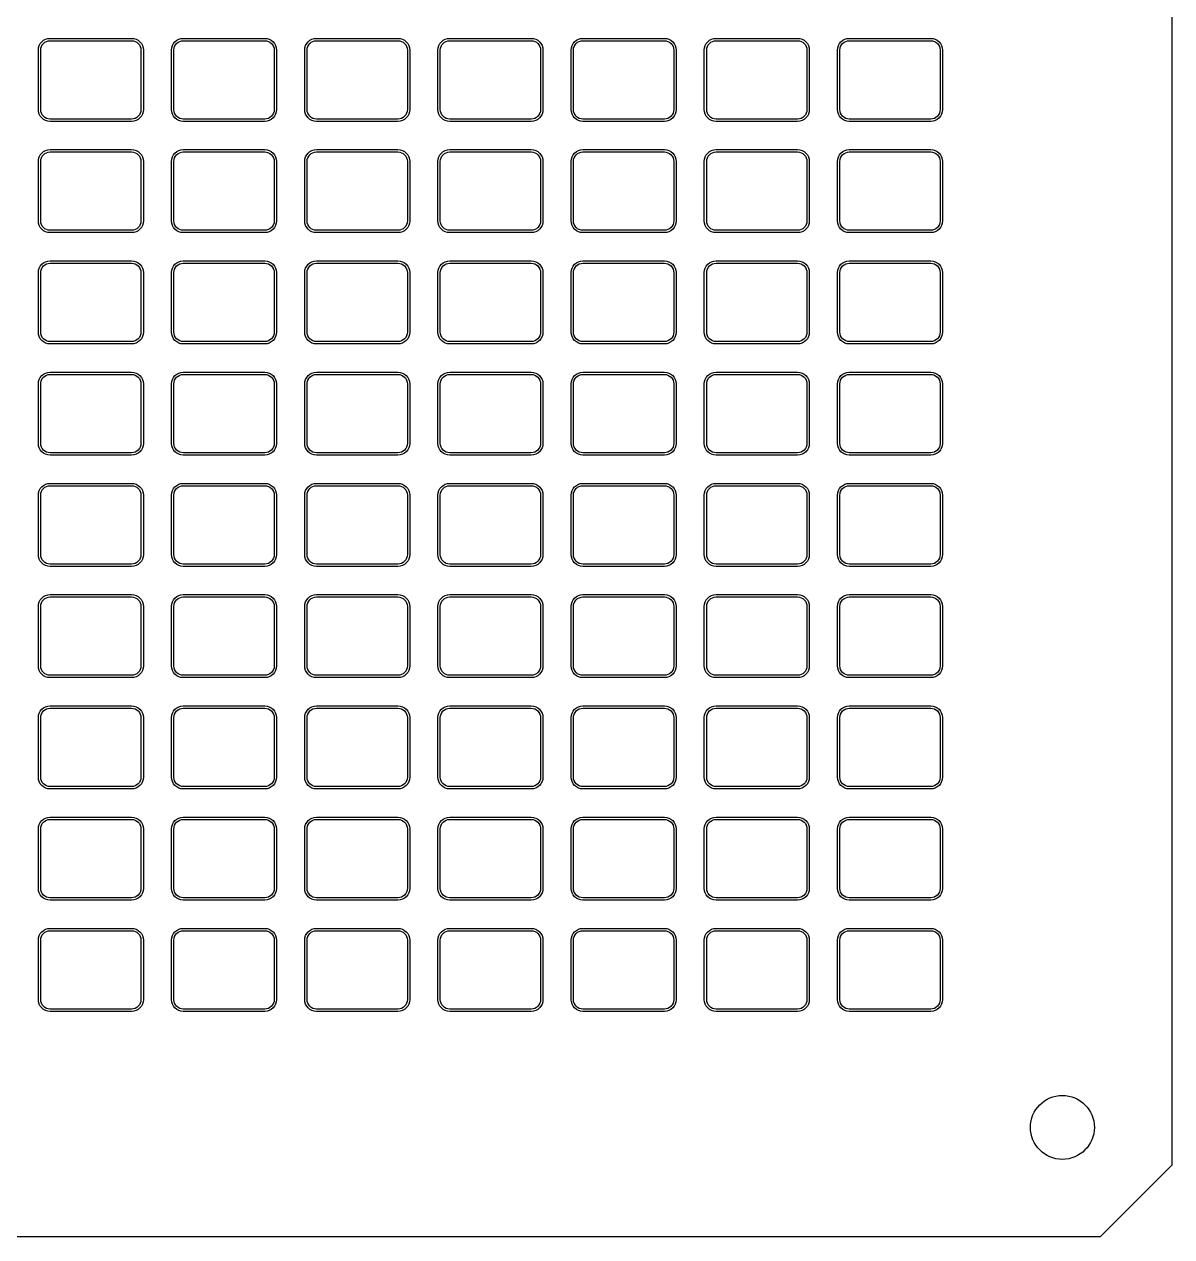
# Model space of a CAD drawing. Extents: x -776 to -647, y 130 to 286.
# Drawn here: x -692.94 to -656.33, y 130.23 to 168.92 of the extents above; entities that cross this region are included whole.
import ezdxf

# ---------------------------------------------------------------- set-up
doc = ezdxf.new("R2010")
doc.units = 0
doc.header["$MEASUREMENT"] = 0
doc.layers.add('1', color=1, linetype='CONTINUOUS')
doc.layers.add('5', color=5, linetype='CONTINUOUS')

msp = doc.modelspace()

# ---------------------------------------------------------------- linework, layer by layer
at = {"layer": '1', "color": 1}
for p, q in [((-656.328, 247.918), (-656.328, 132.512)), ((-656.328, 132.512), (-658.615, 130.225)), ((-658.615, 130.225), (-714.318, 130.225))]:
    msp.add_line(p, q, dxfattribs=at)
at = {"layer": '1'}
for points in [[(-692.118, 168.465), (-689.518, 168.465, -0.414214), (-689.143, 168.09), (-689.143, 166.19, -0.414214), (-689.518, 165.815), (-692.118, 165.815, -0.414214), (-692.493, 166.19), (-692.493, 168.09, -0.414214)], [(-687.868, 168.465), (-685.268, 168.465, -0.414214), (-684.893, 168.09), (-684.893, 166.19, -0.414214), (-685.268, 165.815), (-687.868, 165.815, -0.414214), (-688.243, 166.19), (-688.243, 168.09, -0.414214)], [(-683.618, 168.465), (-681.018, 168.465, -0.414214), (-680.643, 168.09), (-680.643, 166.19, -0.414214), (-681.018, 165.815), (-683.618, 165.815, -0.414214), (-683.993, 166.19), (-683.993, 168.09, -0.414214)], [(-679.368, 168.465), (-676.768, 168.465, -0.414214), (-676.393, 168.09), (-676.393, 166.19, -0.414214), (-676.768, 165.815), (-679.368, 165.815, -0.414214), (-679.743, 166.19), (-679.743, 168.09, -0.414214)], [(-675.118, 168.465), (-672.518, 168.465, -0.414214), (-672.143, 168.09), (-672.143, 166.19, -0.414214), (-672.518, 165.815), (-675.118, 165.815, -0.414214), (-675.493, 166.19), (-675.493, 168.09, -0.414214)], [(-670.868, 168.465), (-668.268, 168.465, -0.414214), (-667.893, 168.09), (-667.893, 166.19, -0.414214), (-668.268, 165.815), (-670.868, 165.815, -0.414214), (-671.243, 166.19), (-671.243, 168.09, -0.414214)], [(-666.618, 168.465), (-664.018, 168.465, -0.414214), (-663.643, 168.09), (-663.643, 166.19, -0.414214), (-664.018, 165.815), (-666.618, 165.815, -0.414214), (-666.993, 166.19), (-666.993, 168.09, -0.414214)], [(-692.118, 164.915), (-689.518, 164.915, -0.414214), (-689.143, 164.54), (-689.143, 162.64, -0.414214), (-689.518, 162.265), (-692.118, 162.265, -0.414214), (-692.493, 162.64), (-692.493, 164.54, -0.414214)], [(-687.868, 164.915), (-685.268, 164.915, -0.414214), (-684.893, 164.54), (-684.893, 162.64, -0.414214), (-685.268, 162.265), (-687.868, 162.265, -0.414214), (-688.243, 162.64), (-688.243, 164.54, -0.414214)], [(-683.618, 164.915), (-681.018, 164.915, -0.414214), (-680.643, 164.54), (-680.643, 162.64, -0.414214), (-681.018, 162.265), (-683.618, 162.265, -0.414214), (-683.993, 162.64), (-683.993, 164.54, -0.414214)], [(-679.368, 164.915), (-676.768, 164.915, -0.414214), (-676.393, 164.54), (-676.393, 162.64, -0.414214), (-676.768, 162.265), (-679.368, 162.265, -0.414214), (-679.743, 162.64), (-679.743, 164.54, -0.414214)], [(-675.118, 164.915), (-672.518, 164.915, -0.414214), (-672.143, 164.54), (-672.143, 162.64, -0.414214), (-672.518, 162.265), (-675.118, 162.265, -0.414214), (-675.493, 162.64), (-675.493, 164.54, -0.414214)], [(-670.868, 164.915), (-668.268, 164.915, -0.414214), (-667.893, 164.54), (-667.893, 162.64, -0.414214), (-668.268, 162.265), (-670.868, 162.265, -0.414214), (-671.243, 162.64), (-671.243, 164.54, -0.414214)], [(-666.618, 164.915), (-664.018, 164.915, -0.414214), (-663.643, 164.54), (-663.643, 162.64, -0.414214), (-664.018, 162.265), (-666.618, 162.265, -0.414214), (-666.993, 162.64), (-666.993, 164.54, -0.414214)], [(-692.118, 161.365), (-689.518, 161.365, -0.414214), (-689.143, 160.99), (-689.143, 159.09, -0.414214), (-689.518, 158.715), (-692.118, 158.715, -0.414214), (-692.493, 159.09), (-692.493, 160.99, -0.414214)], [(-687.868, 161.365), (-685.268, 161.365, -0.414214), (-684.893, 160.99), (-684.893, 159.09, -0.414214), (-685.268, 158.715), (-687.868, 158.715, -0.414214), (-688.243, 159.09), (-688.243, 160.99, -0.414214)], [(-683.618, 161.365), (-681.018, 161.365, -0.414214), (-680.643, 160.99), (-680.643, 159.09, -0.414214), (-681.018, 158.715), (-683.618, 158.715, -0.414214), (-683.993, 159.09), (-683.993, 160.99, -0.414214)], [(-679.368, 161.365), (-676.768, 161.365, -0.414214), (-676.393, 160.99), (-676.393, 159.09, -0.414214), (-676.768, 158.715), (-679.368, 158.715, -0.414214), (-679.743, 159.09), (-679.743, 160.99, -0.414214)], [(-675.118, 161.365), (-672.518, 161.365, -0.414214), (-672.143, 160.99), (-672.143, 159.09, -0.414214), (-672.518, 158.715), (-675.118, 158.715, -0.414214), (-675.493, 159.09), (-675.493, 160.99, -0.414214)], [(-670.868, 161.365), (-668.268, 161.365, -0.414214), (-667.893, 160.99), (-667.893, 159.09, -0.414214), (-668.268, 158.715), (-670.868, 158.715, -0.414214), (-671.243, 159.09), (-671.243, 160.99, -0.414214)], [(-666.618, 161.365), (-664.018, 161.365, -0.414214), (-663.643, 160.99), (-663.643, 159.09, -0.414214), (-664.018, 158.715), (-666.618, 158.715, -0.414214), (-666.993, 159.09), (-666.993, 160.99, -0.414214)], [(-692.118, 157.815), (-689.518, 157.815, -0.414214), (-689.143, 157.44), (-689.143, 155.54, -0.414214), (-689.518, 155.165), (-692.118, 155.165, -0.414214), (-692.493, 155.54), (-692.493, 157.44, -0.414214)], [(-687.868, 157.815), (-685.268, 157.815, -0.414214), (-684.893, 157.44), (-684.893, 155.54, -0.414214), (-685.268, 155.165), (-687.868, 155.165, -0.414214), (-688.243, 155.54), (-688.243, 157.44, -0.414214)], [(-683.618, 157.815), (-681.018, 157.815, -0.414214), (-680.643, 157.44), (-680.643, 155.54, -0.414214), (-681.018, 155.165), (-683.618, 155.165, -0.414214), (-683.993, 155.54), (-683.993, 157.44, -0.414214)], [(-679.368, 157.815), (-676.768, 157.815, -0.414214), (-676.393, 157.44), (-676.393, 155.54, -0.414214), (-676.768, 155.165), (-679.368, 155.165, -0.414214), (-679.743, 155.54), (-679.743, 157.44, -0.414214)], [(-675.118, 157.815), (-672.518, 157.815, -0.414214), (-672.143, 157.44), (-672.143, 155.54, -0.414214), (-672.518, 155.165), (-675.118, 155.165, -0.414214), (-675.493, 155.54), (-675.493, 157.44, -0.414214)], [(-670.868, 157.815), (-668.268, 157.815, -0.414214), (-667.893, 157.44), (-667.893, 155.54, -0.414214), (-668.268, 155.165), (-670.868, 155.165, -0.414214), (-671.243, 155.54), (-671.243, 157.44, -0.414214)], [(-666.618, 157.815), (-664.018, 157.815, -0.414214), (-663.643, 157.44), (-663.643, 155.54, -0.414214), (-664.018, 155.165), (-666.618, 155.165, -0.414214), (-666.993, 155.54), (-666.993, 157.44, -0.414214)], [(-692.118, 154.265), (-689.518, 154.265, -0.414214), (-689.143, 153.89), (-689.143, 151.99, -0.414214), (-689.518, 151.615), (-692.118, 151.615, -0.414214), (-692.493, 151.99), (-692.493, 153.89, -0.414214)], [(-687.868, 154.265), (-685.268, 154.265, -0.414214), (-684.893, 153.89), (-684.893, 151.99, -0.414214), (-685.268, 151.615), (-687.868, 151.615, -0.414214), (-688.243, 151.99), (-688.243, 153.89, -0.414214)], [(-683.618, 154.265), (-681.018, 154.265, -0.414214), (-680.643, 153.89), (-680.643, 151.99, -0.414214), (-681.018, 151.615), (-683.618, 151.615, -0.414214), (-683.993, 151.99), (-683.993, 153.89, -0.414214)], [(-679.368, 154.265), (-676.768, 154.265, -0.414214), (-676.393, 153.89), (-676.393, 151.99, -0.414214), (-676.768, 151.615), (-679.368, 151.615, -0.414214), (-679.743, 151.99), (-679.743, 153.89, -0.414214)], [(-675.118, 154.265), (-672.518, 154.265, -0.414214), (-672.143, 153.89), (-672.143, 151.99, -0.414214), (-672.518, 151.615), (-675.118, 151.615, -0.414214), (-675.493, 151.99), (-675.493, 153.89, -0.414214)], [(-670.868, 154.265), (-668.268, 154.265, -0.414214), (-667.893, 153.89), (-667.893, 151.99, -0.414214), (-668.268, 151.615), (-670.868, 151.615, -0.414214), (-671.243, 151.99), (-671.243, 153.89, -0.414214)], [(-666.618, 154.265), (-664.018, 154.265, -0.414214), (-663.643, 153.89), (-663.643, 151.99, -0.414214), (-664.018, 151.615), (-666.618, 151.615, -0.414214), (-666.993, 151.99), (-666.993, 153.89, -0.414214)], [(-692.118, 150.715), (-689.518, 150.715, -0.414214), (-689.143, 150.34), (-689.143, 148.44, -0.414214), (-689.518, 148.065), (-692.118, 148.065, -0.414214), (-692.493, 148.44), (-692.493, 150.34, -0.414214)], [(-687.868, 150.715), (-685.268, 150.715, -0.414214), (-684.893, 150.34), (-684.893, 148.44, -0.414214), (-685.268, 148.065), (-687.868, 148.065, -0.414214), (-688.243, 148.44), (-688.243, 150.34, -0.414214)], [(-683.618, 150.715), (-681.018, 150.715, -0.414214), (-680.643, 150.34), (-680.643, 148.44, -0.414214), (-681.018, 148.065), (-683.618, 148.065, -0.414214), (-683.993, 148.44), (-683.993, 150.34, -0.414214)], [(-679.368, 150.715), (-676.768, 150.715, -0.414214), (-676.393, 150.34), (-676.393, 148.44, -0.414214), (-676.768, 148.065), (-679.368, 148.065, -0.414214), (-679.743, 148.44), (-679.743, 150.34, -0.414214)], [(-675.118, 150.715), (-672.518, 150.715, -0.414214), (-672.143, 150.34), (-672.143, 148.44, -0.414214), (-672.518, 148.065), (-675.118, 148.065, -0.414214), (-675.493, 148.44), (-675.493, 150.34, -0.414214)], [(-670.868, 150.715), (-668.268, 150.715, -0.414214), (-667.893, 150.34), (-667.893, 148.44, -0.414214), (-668.268, 148.065), (-670.868, 148.065, -0.414214), (-671.243, 148.44), (-671.243, 150.34, -0.414214)], [(-666.618, 150.715), (-664.018, 150.715, -0.414214), (-663.643, 150.34), (-663.643, 148.44, -0.414214), (-664.018, 148.065), (-666.618, 148.065, -0.414214), (-666.993, 148.44), (-666.993, 150.34, -0.414214)], [(-692.118, 147.165), (-689.518, 147.165, -0.414214), (-689.143, 146.79), (-689.143, 144.89, -0.414214), (-689.518, 144.515), (-692.118, 144.515, -0.414214), (-692.493, 144.89), (-692.493, 146.79, -0.414214)], [(-687.868, 147.165), (-685.268, 147.165, -0.414214), (-684.893, 146.79), (-684.893, 144.89, -0.414214), (-685.268, 144.515), (-687.868, 144.515, -0.414214), (-688.243, 144.89), (-688.243, 146.79, -0.414214)], [(-683.618, 147.165), (-681.018, 147.165, -0.414214), (-680.643, 146.79), (-680.643, 144.89, -0.414214), (-681.018, 144.515), (-683.618, 144.515, -0.414214), (-683.993, 144.89), (-683.993, 146.79, -0.414214)], [(-679.368, 147.165), (-676.768, 147.165, -0.414214), (-676.393, 146.79), (-676.393, 144.89, -0.414214), (-676.768, 144.515), (-679.368, 144.515, -0.414214), (-679.743, 144.89), (-679.743, 146.79, -0.414214)], [(-675.118, 147.165), (-672.518, 147.165, -0.414214), (-672.143, 146.79), (-672.143, 144.89, -0.414214), (-672.518, 144.515), (-675.118, 144.515, -0.414214), (-675.493, 144.89), (-675.493, 146.79, -0.414214)], [(-670.868, 147.165), (-668.268, 147.165, -0.414214), (-667.893, 146.79), (-667.893, 144.89, -0.414214), (-668.268, 144.515), (-670.868, 144.515, -0.414214), (-671.243, 144.89), (-671.243, 146.79, -0.414214)], [(-666.618, 147.165), (-664.018, 147.165, -0.414214), (-663.643, 146.79), (-663.643, 144.89, -0.414214), (-664.018, 144.515), (-666.618, 144.515, -0.414214), (-666.993, 144.89), (-666.993, 146.79, -0.414214)], [(-692.118, 143.615), (-689.518, 143.615, -0.414214), (-689.143, 143.24), (-689.143, 141.34, -0.414214), (-689.518, 140.965), (-692.118, 140.965, -0.414214), (-692.493, 141.34), (-692.493, 143.24, -0.414214)], [(-687.868, 143.615), (-685.268, 143.615, -0.414214), (-684.893, 143.24), (-684.893, 141.34, -0.414214), (-685.268, 140.965), (-687.868, 140.965, -0.414214), (-688.243, 141.34), (-688.243, 143.24, -0.414214)], [(-683.618, 143.615), (-681.018, 143.615, -0.414214), (-680.643, 143.24), (-680.643, 141.34, -0.414214), (-681.018, 140.965), (-683.618, 140.965, -0.414214), (-683.993, 141.34), (-683.993, 143.24, -0.414214)], [(-679.368, 143.615), (-676.768, 143.615, -0.414214), (-676.393, 143.24), (-676.393, 141.34, -0.414214), (-676.768, 140.965), (-679.368, 140.965, -0.414214), (-679.743, 141.34), (-679.743, 143.24, -0.414214)], [(-675.118, 143.615), (-672.518, 143.615, -0.414214), (-672.143, 143.24), (-672.143, 141.34, -0.414214), (-672.518, 140.965), (-675.118, 140.965, -0.414214), (-675.493, 141.34), (-675.493, 143.24, -0.414214)], [(-670.868, 143.615), (-668.268, 143.615, -0.414214), (-667.893, 143.24), (-667.893, 141.34, -0.414214), (-668.268, 140.965), (-670.868, 140.965, -0.414214), (-671.243, 141.34), (-671.243, 143.24, -0.414214)], [(-666.618, 143.615), (-664.018, 143.615, -0.414214), (-663.643, 143.24), (-663.643, 141.34, -0.414214), (-664.018, 140.965), (-666.618, 140.965, -0.414214), (-666.993, 141.34), (-666.993, 143.24, -0.414214)], [(-692.118, 140.065), (-689.518, 140.065, -0.414214), (-689.143, 139.69), (-689.143, 137.79, -0.414214), (-689.518, 137.415), (-692.118, 137.415, -0.414214), (-692.493, 137.79), (-692.493, 139.69, -0.414214)], [(-687.868, 140.065), (-685.268, 140.065, -0.414214), (-684.893, 139.69), (-684.893, 137.79, -0.414214), (-685.268, 137.415), (-687.868, 137.415, -0.414214), (-688.243, 137.79), (-688.243, 139.69, -0.414214)], [(-683.618, 140.065), (-681.018, 140.065, -0.414214), (-680.643, 139.69), (-680.643, 137.79, -0.414214), (-681.018, 137.415), (-683.618, 137.415, -0.414214), (-683.993, 137.79), (-683.993, 139.69, -0.414214)], [(-679.368, 140.065), (-676.768, 140.065, -0.414214), (-676.393, 139.69), (-676.393, 137.79, -0.414214), (-676.768, 137.415), (-679.368, 137.415, -0.414214), (-679.743, 137.79), (-679.743, 139.69, -0.414214)], [(-675.118, 140.065), (-672.518, 140.065, -0.414214), (-672.143, 139.69), (-672.143, 137.79, -0.414214), (-672.518, 137.415), (-675.118, 137.415, -0.414214), (-675.493, 137.79), (-675.493, 139.69, -0.414214)], [(-670.868, 140.065), (-668.268, 140.065, -0.414214), (-667.893, 139.69), (-667.893, 137.79, -0.414214), (-668.268, 137.415), (-670.868, 137.415, -0.414214), (-671.243, 137.79), (-671.243, 139.69, -0.414214)], [(-666.618, 140.065), (-664.018, 140.065, -0.414214), (-663.643, 139.69), (-663.643, 137.79, -0.414214), (-664.018, 137.415), (-666.618, 137.415, -0.414214), (-666.993, 137.79), (-666.993, 139.69, -0.414214)]]:
    msp.add_lwpolyline(points, format="xyb", close=True, dxfattribs=at)
at = {"layer": '1', "color": 1}
msp.add_circle((-659.818, 133.715), 1.02, dxfattribs=at)
at = {"layer": '5'}
for points in [[(-692.118, 168.39), (-689.518, 168.39, -0.414214), (-689.218, 168.09), (-689.218, 166.19, -0.414214), (-689.518, 165.89), (-692.118, 165.89, -0.414214), (-692.418, 166.19), (-692.418, 168.09, -0.414214)], [(-687.868, 168.39), (-685.268, 168.39, -0.414214), (-684.968, 168.09), (-684.968, 166.19, -0.414214), (-685.268, 165.89), (-687.868, 165.89, -0.414214), (-688.168, 166.19), (-688.168, 168.09, -0.414214)], [(-683.618, 168.39), (-681.018, 168.39, -0.414214), (-680.718, 168.09), (-680.718, 166.19, -0.414214), (-681.018, 165.89), (-683.618, 165.89, -0.414214), (-683.918, 166.19), (-683.918, 168.09, -0.414214)], [(-679.368, 168.39), (-676.768, 168.39, -0.414214), (-676.468, 168.09), (-676.468, 166.19, -0.414214), (-676.768, 165.89), (-679.368, 165.89, -0.414214), (-679.668, 166.19), (-679.668, 168.09, -0.414214)], [(-675.118, 168.39), (-672.518, 168.39, -0.414214), (-672.218, 168.09), (-672.218, 166.19, -0.414214), (-672.518, 165.89), (-675.118, 165.89, -0.414214), (-675.418, 166.19), (-675.418, 168.09, -0.414214)], [(-670.868, 168.39), (-668.268, 168.39, -0.414214), (-667.968, 168.09), (-667.968, 166.19, -0.414214), (-668.268, 165.89), (-670.868, 165.89, -0.414214), (-671.168, 166.19), (-671.168, 168.09, -0.414214)], [(-666.618, 168.39), (-664.018, 168.39, -0.414214), (-663.718, 168.09), (-663.718, 166.19, -0.414214), (-664.018, 165.89), (-666.618, 165.89, -0.414214), (-666.918, 166.19), (-666.918, 168.09, -0.414214)], [(-692.118, 164.84), (-689.518, 164.84, -0.414214), (-689.218, 164.54), (-689.218, 162.64, -0.414214), (-689.518, 162.34), (-692.118, 162.34, -0.414214), (-692.418, 162.64), (-692.418, 164.54, -0.414214)], [(-687.868, 164.84), (-685.268, 164.84, -0.414214), (-684.968, 164.54), (-684.968, 162.64, -0.414214), (-685.268, 162.34), (-687.868, 162.34, -0.414214), (-688.168, 162.64), (-688.168, 164.54, -0.414214)], [(-683.618, 164.84), (-681.018, 164.84, -0.414214), (-680.718, 164.54), (-680.718, 162.64, -0.414214), (-681.018, 162.34), (-683.618, 162.34, -0.414214), (-683.918, 162.64), (-683.918, 164.54, -0.414214)], [(-679.368, 164.84), (-676.768, 164.84, -0.414214), (-676.468, 164.54), (-676.468, 162.64, -0.414214), (-676.768, 162.34), (-679.368, 162.34, -0.414214), (-679.668, 162.64), (-679.668, 164.54, -0.414214)], [(-675.118, 164.84), (-672.518, 164.84, -0.414214), (-672.218, 164.54), (-672.218, 162.64, -0.414214), (-672.518, 162.34), (-675.118, 162.34, -0.414214), (-675.418, 162.64), (-675.418, 164.54, -0.414214)], [(-670.868, 164.84), (-668.268, 164.84, -0.414214), (-667.968, 164.54), (-667.968, 162.64, -0.414214), (-668.268, 162.34), (-670.868, 162.34, -0.414214), (-671.168, 162.64), (-671.168, 164.54, -0.414214)], [(-666.618, 164.84), (-664.018, 164.84, -0.414214), (-663.718, 164.54), (-663.718, 162.64, -0.414214), (-664.018, 162.34), (-666.618, 162.34, -0.414214), (-666.918, 162.64), (-666.918, 164.54, -0.414214)], [(-692.118, 161.29), (-689.518, 161.29, -0.414214), (-689.218, 160.99), (-689.218, 159.09, -0.414214), (-689.518, 158.79), (-692.118, 158.79, -0.414214), (-692.418, 159.09), (-692.418, 160.99, -0.414214)], [(-687.868, 161.29), (-685.268, 161.29, -0.414214), (-684.968, 160.99), (-684.968, 159.09, -0.414214), (-685.268, 158.79), (-687.868, 158.79, -0.414214), (-688.168, 159.09), (-688.168, 160.99, -0.414214)], [(-683.618, 161.29), (-681.018, 161.29, -0.414214), (-680.718, 160.99), (-680.718, 159.09, -0.414214), (-681.018, 158.79), (-683.618, 158.79, -0.414214), (-683.918, 159.09), (-683.918, 160.99, -0.414214)], [(-679.368, 161.29), (-676.768, 161.29, -0.414214), (-676.468, 160.99), (-676.468, 159.09, -0.414214), (-676.768, 158.79), (-679.368, 158.79, -0.414214), (-679.668, 159.09), (-679.668, 160.99, -0.414214)], [(-675.118, 161.29), (-672.518, 161.29, -0.414214), (-672.218, 160.99), (-672.218, 159.09, -0.414214), (-672.518, 158.79), (-675.118, 158.79, -0.414214), (-675.418, 159.09), (-675.418, 160.99, -0.414214)], [(-670.868, 161.29), (-668.268, 161.29, -0.414214), (-667.968, 160.99), (-667.968, 159.09, -0.414214), (-668.268, 158.79), (-670.868, 158.79, -0.414214), (-671.168, 159.09), (-671.168, 160.99, -0.414214)], [(-666.618, 161.29), (-664.018, 161.29, -0.414214), (-663.718, 160.99), (-663.718, 159.09, -0.414214), (-664.018, 158.79), (-666.618, 158.79, -0.414214), (-666.918, 159.09), (-666.918, 160.99, -0.414214)], [(-692.118, 157.74), (-689.518, 157.74, -0.414214), (-689.218, 157.44), (-689.218, 155.54, -0.414214), (-689.518, 155.24), (-692.118, 155.24, -0.414214), (-692.418, 155.54), (-692.418, 157.44, -0.414214)], [(-687.868, 157.74), (-685.268, 157.74, -0.414214), (-684.968, 157.44), (-684.968, 155.54, -0.414214), (-685.268, 155.24), (-687.868, 155.24, -0.414214), (-688.168, 155.54), (-688.168, 157.44, -0.414214)], [(-683.618, 157.74), (-681.018, 157.74, -0.414214), (-680.718, 157.44), (-680.718, 155.54, -0.414214), (-681.018, 155.24), (-683.618, 155.24, -0.414214), (-683.918, 155.54), (-683.918, 157.44, -0.414214)], [(-679.368, 157.74), (-676.768, 157.74, -0.414214), (-676.468, 157.44), (-676.468, 155.54, -0.414214), (-676.768, 155.24), (-679.368, 155.24, -0.414214), (-679.668, 155.54), (-679.668, 157.44, -0.414214)], [(-675.118, 157.74), (-672.518, 157.74, -0.414214), (-672.218, 157.44), (-672.218, 155.54, -0.414214), (-672.518, 155.24), (-675.118, 155.24, -0.414214), (-675.418, 155.54), (-675.418, 157.44, -0.414214)], [(-670.868, 157.74), (-668.268, 157.74, -0.414214), (-667.968, 157.44), (-667.968, 155.54, -0.414214), (-668.268, 155.24), (-670.868, 155.24, -0.414214), (-671.168, 155.54), (-671.168, 157.44, -0.414214)], [(-666.618, 157.74), (-664.018, 157.74, -0.414214), (-663.718, 157.44), (-663.718, 155.54, -0.414214), (-664.018, 155.24), (-666.618, 155.24, -0.414214), (-666.918, 155.54), (-666.918, 157.44, -0.414214)], [(-692.118, 154.19), (-689.518, 154.19, -0.414214), (-689.218, 153.89), (-689.218, 151.99, -0.414214), (-689.518, 151.69), (-692.118, 151.69, -0.414214), (-692.418, 151.99), (-692.418, 153.89, -0.414214)], [(-687.868, 154.19), (-685.268, 154.19, -0.414214), (-684.968, 153.89), (-684.968, 151.99, -0.414214), (-685.268, 151.69), (-687.868, 151.69, -0.414214), (-688.168, 151.99), (-688.168, 153.89, -0.414214)], [(-683.618, 154.19), (-681.018, 154.19, -0.414214), (-680.718, 153.89), (-680.718, 151.99, -0.414214), (-681.018, 151.69), (-683.618, 151.69, -0.414214), (-683.918, 151.99), (-683.918, 153.89, -0.414214)], [(-679.368, 154.19), (-676.768, 154.19, -0.414214), (-676.468, 153.89), (-676.468, 151.99, -0.414214), (-676.768, 151.69), (-679.368, 151.69, -0.414214), (-679.668, 151.99), (-679.668, 153.89, -0.414214)], [(-675.118, 154.19), (-672.518, 154.19, -0.414214), (-672.218, 153.89), (-672.218, 151.99, -0.414214), (-672.518, 151.69), (-675.118, 151.69, -0.414214), (-675.418, 151.99), (-675.418, 153.89, -0.414214)], [(-670.868, 154.19), (-668.268, 154.19, -0.414214), (-667.968, 153.89), (-667.968, 151.99, -0.414214), (-668.268, 151.69), (-670.868, 151.69, -0.414214), (-671.168, 151.99), (-671.168, 153.89, -0.414214)], [(-666.618, 154.19), (-664.018, 154.19, -0.414214), (-663.718, 153.89), (-663.718, 151.99, -0.414214), (-664.018, 151.69), (-666.618, 151.69, -0.414214), (-666.918, 151.99), (-666.918, 153.89, -0.414214)], [(-692.118, 150.64), (-689.518, 150.64, -0.414214), (-689.218, 150.34), (-689.218, 148.44, -0.414214), (-689.518, 148.14), (-692.118, 148.14, -0.414214), (-692.418, 148.44), (-692.418, 150.34, -0.414214)], [(-687.868, 150.64), (-685.268, 150.64, -0.414214), (-684.968, 150.34), (-684.968, 148.44, -0.414214), (-685.268, 148.14), (-687.868, 148.14, -0.414214), (-688.168, 148.44), (-688.168, 150.34, -0.414214)], [(-683.618, 150.64), (-681.018, 150.64, -0.414214), (-680.718, 150.34), (-680.718, 148.44, -0.414214), (-681.018, 148.14), (-683.618, 148.14, -0.414214), (-683.918, 148.44), (-683.918, 150.34, -0.414214)], [(-679.368, 150.64), (-676.768, 150.64, -0.414214), (-676.468, 150.34), (-676.468, 148.44, -0.414214), (-676.768, 148.14), (-679.368, 148.14, -0.414214), (-679.668, 148.44), (-679.668, 150.34, -0.414214)], [(-675.118, 150.64), (-672.518, 150.64, -0.414214), (-672.218, 150.34), (-672.218, 148.44, -0.414214), (-672.518, 148.14), (-675.118, 148.14, -0.414214), (-675.418, 148.44), (-675.418, 150.34, -0.414214)], [(-670.868, 150.64), (-668.268, 150.64, -0.414214), (-667.968, 150.34), (-667.968, 148.44, -0.414214), (-668.268, 148.14), (-670.868, 148.14, -0.414214), (-671.168, 148.44), (-671.168, 150.34, -0.414214)], [(-666.618, 150.64), (-664.018, 150.64, -0.414214), (-663.718, 150.34), (-663.718, 148.44, -0.414214), (-664.018, 148.14), (-666.618, 148.14, -0.414214), (-666.918, 148.44), (-666.918, 150.34, -0.414214)], [(-692.118, 147.09), (-689.518, 147.09, -0.414214), (-689.218, 146.79), (-689.218, 144.89, -0.414214), (-689.518, 144.59), (-692.118, 144.59, -0.414214), (-692.418, 144.89), (-692.418, 146.79, -0.414214)], [(-687.868, 147.09), (-685.268, 147.09, -0.414214), (-684.968, 146.79), (-684.968, 144.89, -0.414214), (-685.268, 144.59), (-687.868, 144.59, -0.414214), (-688.168, 144.89), (-688.168, 146.79, -0.414214)], [(-683.618, 147.09), (-681.018, 147.09, -0.414214), (-680.718, 146.79), (-680.718, 144.89, -0.414214), (-681.018, 144.59), (-683.618, 144.59, -0.414214), (-683.918, 144.89), (-683.918, 146.79, -0.414214)], [(-679.368, 147.09), (-676.768, 147.09, -0.414214), (-676.468, 146.79), (-676.468, 144.89, -0.414214), (-676.768, 144.59), (-679.368, 144.59, -0.414214), (-679.668, 144.89), (-679.668, 146.79, -0.414214)], [(-675.118, 147.09), (-672.518, 147.09, -0.414214), (-672.218, 146.79), (-672.218, 144.89, -0.414214), (-672.518, 144.59), (-675.118, 144.59, -0.414214), (-675.418, 144.89), (-675.418, 146.79, -0.414214)], [(-670.868, 147.09), (-668.268, 147.09, -0.414214), (-667.968, 146.79), (-667.968, 144.89, -0.414214), (-668.268, 144.59), (-670.868, 144.59, -0.414214), (-671.168, 144.89), (-671.168, 146.79, -0.414214)], [(-666.618, 147.09), (-664.018, 147.09, -0.414214), (-663.718, 146.79), (-663.718, 144.89, -0.414214), (-664.018, 144.59), (-666.618, 144.59, -0.414214), (-666.918, 144.89), (-666.918, 146.79, -0.414214)], [(-692.118, 143.54), (-689.518, 143.54, -0.414214), (-689.218, 143.24), (-689.218, 141.34, -0.414214), (-689.518, 141.04), (-692.118, 141.04, -0.414214), (-692.418, 141.34), (-692.418, 143.24, -0.414214)], [(-687.868, 143.54), (-685.268, 143.54, -0.414214), (-684.968, 143.24), (-684.968, 141.34, -0.414214), (-685.268, 141.04), (-687.868, 141.04, -0.414214), (-688.168, 141.34), (-688.168, 143.24, -0.414214)], [(-683.618, 143.54), (-681.018, 143.54, -0.414214), (-680.718, 143.24), (-680.718, 141.34, -0.414214), (-681.018, 141.04), (-683.618, 141.04, -0.414214), (-683.918, 141.34), (-683.918, 143.24, -0.414214)], [(-679.368, 143.54), (-676.768, 143.54, -0.414214), (-676.468, 143.24), (-676.468, 141.34, -0.414214), (-676.768, 141.04), (-679.368, 141.04, -0.414214), (-679.668, 141.34), (-679.668, 143.24, -0.414214)], [(-675.118, 143.54), (-672.518, 143.54, -0.414214), (-672.218, 143.24), (-672.218, 141.34, -0.414214), (-672.518, 141.04), (-675.118, 141.04, -0.414214), (-675.418, 141.34), (-675.418, 143.24, -0.414214)], [(-670.868, 143.54), (-668.268, 143.54, -0.414214), (-667.968, 143.24), (-667.968, 141.34, -0.414214), (-668.268, 141.04), (-670.868, 141.04, -0.414214), (-671.168, 141.34), (-671.168, 143.24, -0.414214)], [(-666.618, 143.54), (-664.018, 143.54, -0.414214), (-663.718, 143.24), (-663.718, 141.34, -0.414214), (-664.018, 141.04), (-666.618, 141.04, -0.414214), (-666.918, 141.34), (-666.918, 143.24, -0.414214)], [(-692.118, 139.99), (-689.518, 139.99, -0.414214), (-689.218, 139.69), (-689.218, 137.79, -0.414214), (-689.518, 137.49), (-692.118, 137.49, -0.414214), (-692.418, 137.79), (-692.418, 139.69, -0.414214)], [(-687.868, 139.99), (-685.268, 139.99, -0.414214), (-684.968, 139.69), (-684.968, 137.79, -0.414214), (-685.268, 137.49), (-687.868, 137.49, -0.414214), (-688.168, 137.79), (-688.168, 139.69, -0.414214)], [(-683.618, 139.99), (-681.018, 139.99, -0.414214), (-680.718, 139.69), (-680.718, 137.79, -0.414214), (-681.018, 137.49), (-683.618, 137.49, -0.414214), (-683.918, 137.79), (-683.918, 139.69, -0.414214)], [(-679.368, 139.99), (-676.768, 139.99, -0.414214), (-676.468, 139.69), (-676.468, 137.79, -0.414214), (-676.768, 137.49), (-679.368, 137.49, -0.414214), (-679.668, 137.79), (-679.668, 139.69, -0.414214)], [(-675.118, 139.99), (-672.518, 139.99, -0.414214), (-672.218, 139.69), (-672.218, 137.79, -0.414214), (-672.518, 137.49), (-675.118, 137.49, -0.414214), (-675.418, 137.79), (-675.418, 139.69, -0.414214)], [(-670.868, 139.99), (-668.268, 139.99, -0.414214), (-667.968, 139.69), (-667.968, 137.79, -0.414214), (-668.268, 137.49), (-670.868, 137.49, -0.414214), (-671.168, 137.79), (-671.168, 139.69, -0.414214)], [(-666.618, 139.99), (-664.018, 139.99, -0.414214), (-663.718, 139.69), (-663.718, 137.79, -0.414214), (-664.018, 137.49), (-666.618, 137.49, -0.414214), (-666.918, 137.79), (-666.918, 139.69, -0.414214)]]:
    msp.add_lwpolyline(points, format="xyb", close=True, dxfattribs=at)

doc.saveas('drawing.dxf')
